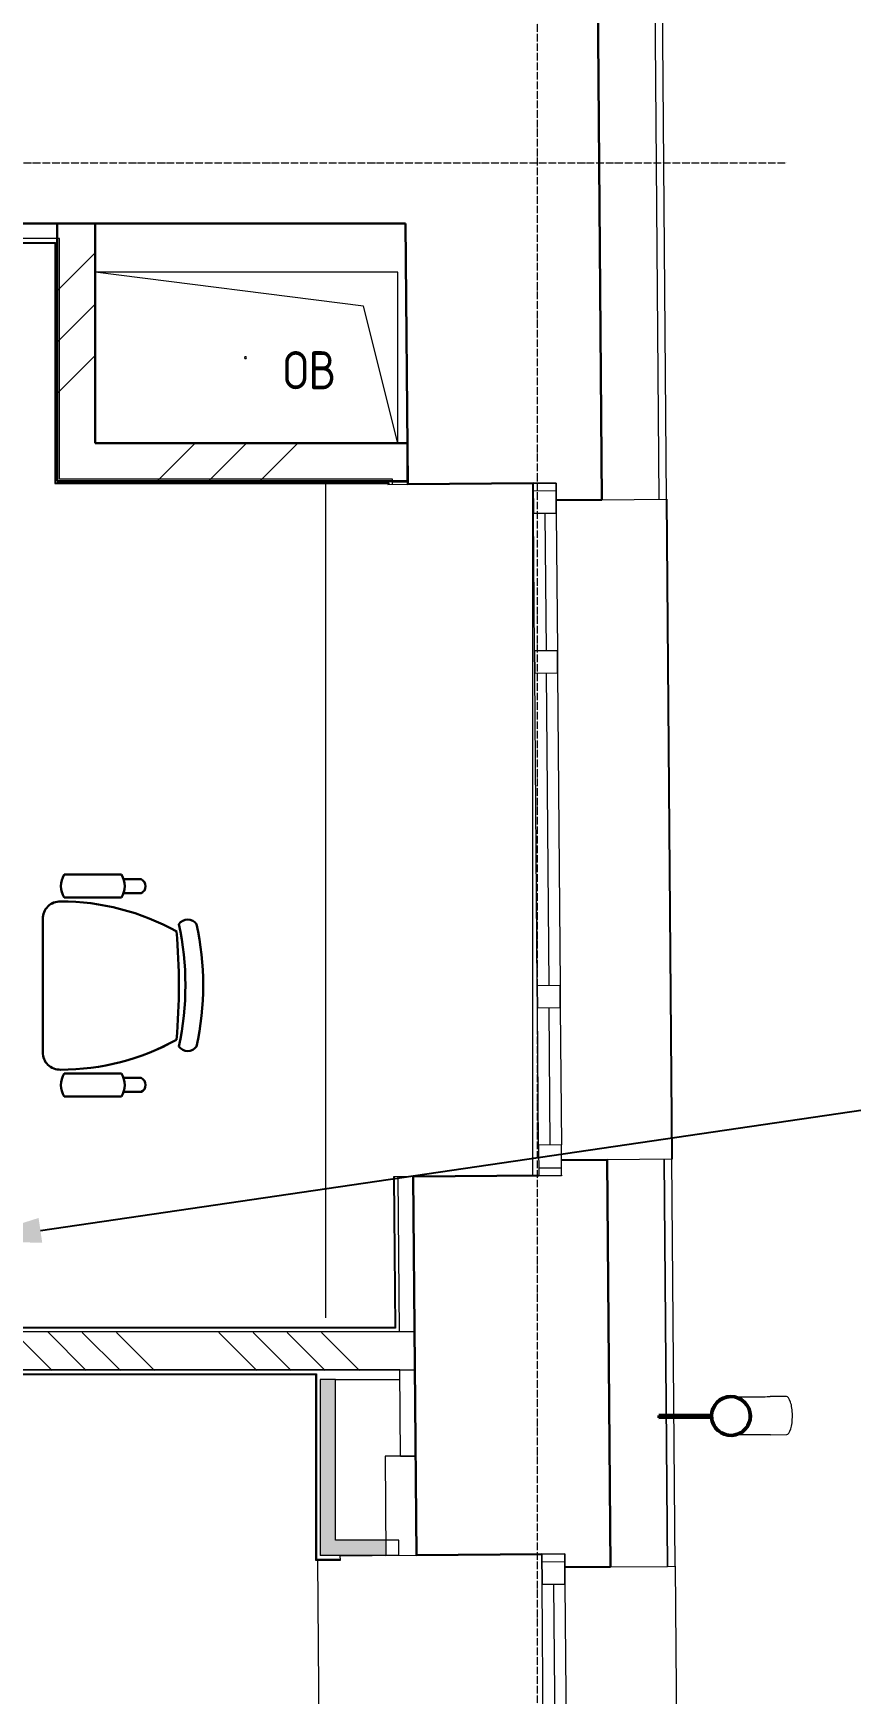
# Model space of a CAD drawing. Header units: millimetres. Extents: x -32 to 417638015, y -35 to 175284279.
# Drawn here: x 1090862 to 1093012, y 67989 to 72354 of the extents above; entities that cross this region are included whole.
import ezdxf
from ezdxf import colors
from ezdxf.entities.mleader import LeaderData, LeaderLine
from ezdxf.math import Vec2, Vec3

# ---------------------------------------------------------------- set-up
doc = ezdxf.new("R2010")
doc.units = ezdxf.units.MM
doc.linetypes.add('ADSK_Линия сетки', pattern=[25, 20, -2.5, 0, -2.5])
for name, color, linetype, lineweight in [('_ Окна', 7, 'Continuous', 9), ('_ЭМ_ТХобщее_слой', 7, 'Continuous', 30), ('Аннотация', 7, 'Continuous', 18), ('Обобщенные модели', 7, 'Continuous', 18), ('Окна', 7, 'Continuous', 9), ('Оси', 253, 'Continuous', 9), ('Перекрытие', 7, 'Continuous', 18), ('Стены внутренние', 7, 'Continuous', 18), ('Стены наружные', 7, 'Continuous', 18), ('Стены несущие', 7, 'Continuous', 30), ('Стены отделка', 7, 'Continuous', 30), ('Стены штриховка', 7, 'Continuous', 9), ('ШТРИХОВКА', 252, 'Continuous', 15)]:
    doc.layers.add(name, color=color, linetype=linetype, lineweight=lineweight)
doc.layers.add('_ЭМ_Надписи', color=7, linetype='Continuous')
doc.layers.add('ЭОМ_Лотки рабочие', color=5, linetype='Continuous')
doc.styles.add('GOST Common_4', font='GOST_Common.ttf', dxfattribs={"width": 0.9, "height": 200})
doc.styles.add('ЭОМ', font='isocpeur.ttf', dxfattribs={"width": 0.85, "height": 250})
pattern_1 = [(45, (507.34, 158.9), (-381.661, 381.661), []), (45, (642.3, 158.9), (0, 763.322), []), (45, (372.4, 158.9), (0, 763.322), [])]

# ---------------------------------------------------------------- blocks, each defined once
blk = doc.blocks.new('ТХ 3 этаж')
at = {"color": 8, "linetype": 'Continuous'}
for p, q in [((61774.5, 18414.2), (61623.3, 18414.2)), ((61825.9, 18402.2), (61780.2, 18402.2)), ((61774.5, 18354), (61623.3, 18354)), ((61825.8, 18365.5), (61780.1, 18365.5)), ((61567, 17947.5), (61567, 18297.7)), ((61774.5, 17891.2), (61623.3, 17891.2)), ((61825.8, 17879.8), (61780.1, 17879.8)), ((61774.5, 17831), (61623.3, 17831)), ((61825.9, 17843), (61780.2, 17843))]:
    blk.add_line(p, q, dxfattribs=at)
for centre, radius, start, end in [((61673.3, 18384.1), 58.4, 148.9512, 211.049), ((61724.4, 18384.1), 58.4, 328.9512, 31.049), ((61817.3, 18383.8), 20.2, 294.6646, 65.1045), ((61612.4, 18298.3), 45.4, 87.8134, 180.7481), ((61615.5, 17719.2), 624.5, 60.8941, 90.122), ((61948.2, 18268), 28.1, 34.2904, 145.7099), ((60163, 18123.3), 1761.9, 355.3454, 4.6062), ((61194.8, 18123.3), 747.5, 347.6022, 12.398), ((61241.3, 18123.3), 747.5, 347.6022, 12.398), ((61612.4, 17946.9), 45.4, 179.2521, 272.1865), ((61615.5, 18526), 624.5, 269.8785, 299.0932), ((61948.2, 17978.7), 28.1, 214.2917, 325.7085), ((61673.3, 17861.1), 58.4, 148.9512, 211.049), ((61724.4, 17861.1), 58.4, 328.9512, 31.049), ((61817.3, 17861.4), 20.2, 294.6646, 65.1045)]:
    blk.add_arc(centre, radius, start, end, dxfattribs=at)
blk = doc.blocks.new('План 3 этажа')
at = {"layer": 'Обобщенные модели', "lineweight": 9}
h = blk.add_hatch(dxfattribs=at)
h.set_pattern_fill('FP_14', color=8, angle=-89.536618, style=0, pattern_type=2)
h.set_pattern_definition([(45.00038, (507.34, 158.9), (-106.06672, 106.0653), [])])
h.paths.add_polyline_path([(56215.768, 17105.448), (56315.765, 17106.257), (56315.713, 17112.604), (56215.717, 17111.795), (56215.765, 17105.82)])
at = {"layer": 'Стены внутренние', "lineweight": 9}
h = blk.add_hatch(dxfattribs=at)
h.set_pattern_fill('FP_1', color=8, style=0, pattern_type=2)
h.set_pattern_definition(pattern_1)
h.paths.add_polyline_path([(54689.608, 19666.644), (54694.195, 19666.644), (54694.195, 20244.474), (54594.195, 20244.394), (54594.195, 19666.644)])
h = blk.add_hatch(dxfattribs=at)
h.set_pattern_fill('FP_1', color=8, style=0, pattern_type=2)
h.set_pattern_definition(pattern_1)
h.paths.add_polyline_path([(55515.032, 19566.644), (55515.032, 19666.644), (54594.195, 19666.644), (54594.195, 19566.644), (55510.358, 19566.644)])
at = {"layer": 'Стены внутренние'}
for points in [[(55308.724, 16783.194), (55325.75, 16783.194), (55325.75, 17205.838), (55285.75, 17205.838), (55285.75, 16783.194)], [(55308.724, 16743.194), (55458.671, 16743.487), (55458.349, 16783.194), (55285.75, 16783.194), (55285.75, 16743.194)]]:
    blk.add_hatch(color=8, dxfattribs=at).paths.add_polyline_path(points)
at = {"layer": 'Стены штриховка'}
h = blk.add_hatch(dxfattribs=at)
h.set_pattern_fill('ANSI34', color=8, scale=20, angle=90)
h.set_pattern_definition([(135, (58098.43, -6691.66), (-269.4077, -269.4077), []), (135, (58098.43, -6601.86), (-269.4077, -269.4077), []), (135, (58098.43, -6512.06), (-269.4077, -269.4077), []), (135, (58098.43, -6422.25), (-269.4077, -269.4077), [])])
h.paths.add_polyline_path([(55534.338, 17329.497), (49666.439, 17330.838), (49666.439, 17230.838), (55534.338, 17229.497)])
at = {"layer": '_ Окна', "color": 8, "lineweight": 18}
for p, q in [((55845.891, 19561.711), (55905.889, 19562.196)), ((55846.538, 19481.713), (55845.891, 19561.711)), ((55905.889, 19562.196), (55906.536, 19482.199)), ((55906.536, 19482.199), (55846.538, 19481.713)), ((55849.449, 19121.725), (55909.448, 19122.21)), ((55849.935, 19061.727), (55849.449, 19121.725)), ((55909.448, 19122.21), (55909.933, 19062.212)), ((55909.933, 19062.212), (55849.935, 19061.727)), ((55856.566, 18241.754), (55916.564, 18242.239)), ((55857.052, 18181.756), (55856.566, 18241.754)), ((55916.564, 18242.239), (55917.05, 18182.241)), ((55917.05, 18182.241), (55857.052, 18181.756)), ((55919.961, 17822.253), (55859.963, 17821.768)), ((55859.963, 17821.768), (55860.61, 17741.77)), ((55920.608, 17742.256), (55919.961, 17822.253)), ((55860.61, 17741.77), (55920.608, 17742.256)), ((55868.657, 16746.803), (55928.655, 16747.288)), ((55869.304, 16666.806), (55868.657, 16746.803)), ((55928.655, 16747.288), (55929.302, 16667.291)), ((55929.302, 16667.291), (55869.304, 16666.806))]:
    blk.add_line(p, q, dxfattribs=at)
at = {"layer": '_ Окна', "color": 8}
for p, q in [((55846.053, 19541.712), (55906.051, 19542.197)), ((55876.537, 19481.956), (55879.449, 19121.968)), ((55879.934, 19061.97), (55886.565, 18241.997)), ((55887.051, 18181.999), (55889.962, 17822.01)), ((55860.448, 17761.77), (55920.446, 17762.255)), ((55868.819, 16726.804), (55928.817, 16727.289)), ((55899.303, 16667.048), (55905.126, 15947.072))]:
    blk.add_line(p, q, dxfattribs=at)
at = {"layer": 'Обобщенные модели', "color": 8}
for p, q in [((55489.608, 20116.644), (54694.195, 20116.644)), ((55489.608, 20116.644), (54694.195, 20116.644)), ((55399.608, 20026.644), (54694.195, 20116.063)), ((55489.608, 19666.644), (55489.608, 20116.644)), ((55489.608, 19666.644), (55489.608, 20116.644)), ((55489.608, 19666.644), (55399.608, 20026.644)), ((56511.48, 17161.015), (56468.977, 17160.672)), ((56315.699, 17114.43), (56175.703, 17113.298)), ((56175.784, 17103.298), (56315.78, 17104.431)), ((56469.786, 17060.675), (56512.289, 17061.019))]:
    blk.add_line(p, q, dxfattribs=at)
at = {"layer": 'Обобщенные модели', "color": 8, "lineweight": 40}
for p, q in [((56315.713, 17112.604), (56175.718, 17111.472)), ((56175.718, 17111.472), (56175.769, 17105.125)), ((56315.765, 17106.257), (56315.713, 17112.604)), ((56175.769, 17105.125), (56315.765, 17106.257))]:
    blk.add_line(p, q, dxfattribs=at)
at = {"layer": 'Обобщенные модели', "color": 8, "flags": 128}
for points in [[(56378.35, 17159.939), (56379.62, 17159.949), (56382.283, 17159.97), (56385.16, 17159.994), (56388.244, 17160.019), (56391.532, 17160.045), (56395.018, 17160.073), (56398.696, 17160.103), (56402.561, 17160.134), (56406.606, 17160.167), (56410.826, 17160.201), (56415.212, 17160.237), (56419.759, 17160.273), (56424.458, 17160.311), (56429.303, 17160.351), (56434.285, 17160.391), (56439.398, 17160.432), (56444.631, 17160.475), (56449.978, 17160.518), (56455.429, 17160.562), (56460.976, 17160.607), (56466.61, 17160.652), (56468.977, 17160.672)], [(56469.786, 17060.675), (56464.118, 17060.629), (56458.534, 17060.584), (56453.042, 17060.539), (56447.651, 17060.496), (56442.369, 17060.453), (56437.205, 17060.411), (56432.168, 17060.371), (56427.265, 17060.331), (56422.504, 17060.292), (56417.893, 17060.255), (56413.439, 17060.219), (56409.149, 17060.184), (56405.031, 17060.151), (56401.09, 17060.119), (56397.333, 17060.089), (56393.767, 17060.06), (56390.396, 17060.033), (56387.226, 17060.007), (56384.263, 17059.983), (56381.51, 17059.961), (56379.158, 17059.942)]]:
    blk.add_lwpolyline(points, dxfattribs=at)
at = {"layer": 'Обобщенные модели', "color": 8}
for start, end in [(0, 180), (60, 180), (180, 0), (180, 285), (15, 30)]:
    blk.add_arc((55089.608, 19891.644), 2.5, start, end, dxfattribs=at)
at = {"layer": 'Обобщенные модели', "color": 8, "lineweight": 40}
for radius, start, end in [(52, 0.463382, 180.463382), (50, 0.463382, 180.463382), (50, 0.463382, 180.463382), (52, 180.463382, 184.088384), (52, 184.567936, 0.463382), (50, 180.463382, 0.463382), (50, 180.463382, 0.463382)]:
    blk.add_arc((56365.737, 17109.835), radius, start, end, dxfattribs=at)
at = {"layer": 'Обобщенные модели', "color": 8}
for start_param, end_param in [(4.71238898, 6.28318531), (3.14159265, 4.71238898)]:
    blk.add_ellipse((56511.884, 17111.017), major_axis=(-0.404, 49.998), ratio=0.30901699, start_param=start_param, end_param=end_param, dxfattribs=at)
at = {"layer": 'Окна', "color": 8}
for p, q in [((55905.889, 19562.196), (55845.891, 19561.711)), ((55845.891, 19561.711), (55846.538, 19481.713)), ((55906.536, 19482.199), (55905.889, 19562.196)), ((55849.449, 19121.725), (55846.538, 19481.713)), ((55906.536, 19482.199), (55909.448, 19122.21)), ((55849.449, 19121.725), (55849.935, 19061.727)), ((55909.933, 19062.212), (55909.448, 19122.21)), ((55856.566, 18241.754), (55849.935, 19061.727)), ((55909.933, 19062.212), (55916.564, 18242.239)), ((55856.566, 18241.754), (55857.052, 18181.756)), ((55917.05, 18182.241), (55916.564, 18242.239)), ((55859.963, 17821.768), (55857.052, 18181.756)), ((55917.05, 18182.241), (55919.961, 17822.253)), ((55859.963, 17821.768), (55860.61, 17741.77)), ((55920.608, 17742.256), (55919.961, 17822.253)), ((55860.61, 17741.77), (55920.608, 17742.256)), ((55928.655, 16747.288), (55868.657, 16746.803)), ((55868.657, 16746.803), (55869.304, 16666.806)), ((55929.302, 16667.291), (55928.655, 16747.288)), ((55875.127, 15946.829), (55869.304, 16666.806)), ((55929.302, 16667.291), (55935.125, 15947.314))]:
    blk.add_line(p, q, dxfattribs=at)
at = {"layer": 'Оси', "color": 8, "linetype": 'ADSK_Линия сетки'}
for p, q in [((55856.908, -3523.688), (55856.908, 43515.246)), ((-10051.774, 20403.902), (56512.196, 20403.902))]:
    blk.add_line(p, q, dxfattribs=at)
at = {"layer": 'Перекрытие', "color": 8}
for p, q in [((55510.415, 20244.394), (54694.195, 20244.394)), ((55299.537, 19560.644), (55299.537, 17367.775)), ((55844.672, 17741.447), (55844.672, 19561.701)), ((55493.719, 17737.92), (55508.225, 17737.92)), ((55278.764, 16731.194), (55300.691, 14020.087))]:
    blk.add_line(p, q, dxfattribs=at)
at = {"layer": 'Стены наружные', "color": 8}
for p, q in [((56195.933, 19519.54), (56196.933, 19519.549)), ((56209.93, 17784.597), (56195.933, 19519.54)), ((56196.243, 19519.543), (56210.275, 17784.6)), ((56196.933, 19519.549), (56210.93, 17784.605)), ((56210.93, 17784.605), (56209.93, 17784.597)), ((56218.929, 16714.635), (56225.48, 15904.661))]:
    blk.add_line(p, q, dxfattribs=at)
at = {"layer": 'Стены несущие', "color": 8}
for p, q in [((56006.556, 21953.087), (56026.249, 19518.168)), ((49666.439, 20244.474), (55510.358, 20244.474)), ((54594.195, 20244.474), (54594.195, 19566.644)), ((54694.195, 19666.644), (54694.195, 20244.474)), ((55510.358, 20244.474), (55515.902, 19559.042)), ((55515.032, 19666.644), (54694.195, 19666.644)), ((55515.032, 19566.644), (55515.032, 19666.644)), ((54594.195, 19566.644), (55515.032, 19566.644)), ((55515.902, 19559.042), (55845.891, 19561.711)), ((55906.253, 19517.198), (56026.249, 19518.168)), ((56040.281, 17783.225), (55920.285, 17782.254)), ((56040.281, 17783.225), (56048.934, 16713.26)), ((55860.61, 17741.77), (55530.621, 17739.102)), ((55538.668, 16744.134), (55530.621, 17739.102)), ((55920.616, 17741.256), (55920.608, 17742.256)), ((55538.668, 16744.134), (55868.657, 16746.803)), ((55928.938, 16712.289), (56048.934, 16713.26))]:
    blk.add_line(p, q, dxfattribs=at)
at = {"layer": 'Стены отделка', "color": 8, "lineweight": 9}
for p, q in [((56196.243, 19519.543), (56176.551, 21954.462)), ((54600.195, 20204.474), (49682.343, 20204.474)), ((49698.439, 20192.474), (54588.195, 20192.474)), ((54588.195, 20192.474), (54588.195, 19562.644)), ((54600.195, 19572.644), (54600.195, 20204.474)), ((54590.195, 19560.644), (55463.887, 19560.644)), ((55475.79, 19572.644), (54600.195, 19572.644)), ((55463.887, 19560.644), (55463.904, 19558.621)), ((55463.904, 19558.621), (55515.902, 19559.042)), ((55475.903, 19558.719), (55475.79, 19572.644)), ((55515.858, 19564.437), (55475.859, 19564.113)), ((56026.249, 19518.168), (56196.243, 19519.543)), ((56210.275, 17784.6), (56040.281, 17783.225)), ((56218.929, 16714.635), (56210.275, 17784.6)), ((55530.621, 17739.102), (55478.623, 17738.681)), ((55478.623, 17738.681), (55481.648, 17342.838)), ((55493.922, 17330.838), (55490.622, 17738.778)), ((55481.648, 17342.838), (49698.439, 17342.838)), ((55533.923, 17330.838), (49790.19, 17330.838)), ((49790.19, 17230.838), (55534.732, 17230.838)), ((50311.439, 17218.838), (55273.75, 17218.838)), ((55273.75, 17218.838), (55273.75, 16733.194)), ((55285.75, 17205.838), (55285.75, 16743.194)), ((55325.75, 17205.838), (55494.933, 17205.838)), ((55325.75, 16783.194), (55325.75, 17205.838)), ((55496.563, 17004.197), (55494.73, 17230.838)), ((55494.827, 17218.838), (55494.933, 17218.838)), ((55494.933, 17205.838), (55494.933, 17230.838)), ((55536.561, 17004.617), (55456.564, 17003.97)), ((55456.564, 17003.97), (55458.671, 16743.487)), ((55496.563, 17004.197), (55536.562, 17004.521)), ((55492.466, 16783.194), (55325.75, 16783.194)), ((55492.466, 16743.194), (55492.466, 16783.194)), ((55275.75, 16731.194), (55338.766, 16731.194)), ((55492.466, 16743.194), (55285.75, 16743.194)), ((55338.675, 16742.517), (55422.466, 16743.194)), ((55338.766, 16731.194), (55338.675, 16742.517)), ((55458.671, 16743.487), (55538.668, 16744.134)), ((56048.934, 16713.26), (56198.929, 16714.473)), ((56198.929, 16714.473), (56218.929, 16714.635))]:
    blk.add_line(p, q, dxfattribs=at)
at = {"layer": 'Стены штриховка', "color": 8}
for p, q in [((56156.551, 21954.3), (56176.244, 19519.381)), ((49696.439, 20194.474), (54590.195, 20194.474)), ((54590.195, 20194.474), (54590.195, 19560.644)), ((54588.195, 19562.644), (55465.871, 19562.644)), ((54588.195, 19562.644), (54588.195, 19560.644)), ((54588.195, 19560.644), (54590.195, 19560.644)), ((55465.871, 19562.644), (55465.903, 19558.638)), ((56190.276, 17784.438), (56198.929, 16714.473)), ((56198.929, 16714.473), (56190.284, 17783.438)), ((55480.623, 17738.697), (55483.654, 17340.838)), ((55494.933, 17330.838), (49666.439, 17330.838)), ((55483.655, 17340.789), (49696.426, 17340.838)), ((55494.933, 17230.838), (49666.439, 17230.838)), ((50311.439, 17220.838), (55275.75, 17220.838)), ((55275.75, 17220.838), (55275.75, 16731.194)), ((55325.75, 17205.838), (55285.75, 17205.838)), ((55494.811, 17220.838), (55494.933, 17220.838)), ((55273.75, 16733.194), (55338.75, 16733.194)), ((55273.75, 16733.194), (55273.75, 16731.194)), ((55273.75, 16731.194), (55275.75, 16731.194))]:
    blk.add_line(p, q, dxfattribs=at)
at = {"layer": 'ЭОМ_Лотки рабочие'}
blk.add_blockref('ТХ 3 этаж', (-7010.895, 118.542), dxfattribs=at)
at = {"layer": 'Аннотация', "color": 8, "lineweight": 9, "insert": (55187.918, 19908.692), "char_height": 100, "width": 156.348, "attachment_point": 1, "line_spacing_factor": 1.022766, "style": 'GOST Common_4'}
blk.add_mtext('\\pxt3.6,7.2,10.8,14.4,18,21.6,25.2,28.8,32.4,36,39.6,43.2,46.8,50.4,54,57.6,61.2,64.8,68.4,72,75.6,79.2,82.8,86.4,90,93.6,97.2,100.8,104.4,108,111.6,115.2;{ОВ}', dxfattribs=at)
blk = doc.blocks.new('_ЭМ_ТХ2_3 этаж_нов')
at = {"color": 8, "linetype": 'Continuous'}
for p, q in [((60756.6, 18378.9), (60605.5, 18378.9)), ((60808.1, 18366.8), (60762.4, 18366.8)), ((60756.6, 18318.6), (60605.5, 18318.6)), ((60808, 18330.1), (60762.3, 18330.1)), ((60549.2, 17912.2), (60549.2, 18262.3)), ((60756.6, 17855.9), (60605.5, 17855.9)), ((60808, 17844.4), (60762.3, 17844.4)), ((60756.6, 17795.6), (60605.5, 17795.6)), ((60808.1, 17807.7), (60762.4, 17807.7))]:
    blk.add_line(p, q, dxfattribs=at)
for centre, radius, start, end in [((60655.5, 18348.7), 58.4, 148.9512, 211.049), ((60706.6, 18348.7), 58.4, 328.9512, 31.049), ((60799.5, 18348.5), 20.2, 294.6646, 65.1045), ((60594.6, 18262.9), 45.4, 87.8134, 180.7481), ((60597.7, 17683.9), 624.5, 60.8941, 90.122), ((60930.4, 18232.6), 28.1, 34.2904, 145.7099), ((60177, 18088), 747.5, 347.6022, 12.398), ((60223.5, 18088), 747.5, 347.6022, 12.398), ((59145.2, 18088), 1761.9, 355.3454, 4.6062), ((60597.7, 18490.7), 624.5, 269.8785, 299.0932), ((60594.6, 17911.6), 45.4, 179.2521, 272.1865), ((60930.4, 17943.3), 28.1, 214.2917, 325.7085), ((60655.5, 17825.8), 58.4, 148.9512, 211.049), ((60706.6, 17825.8), 58.4, 328.9512, 31.049), ((60799.5, 17826.1), 20.2, 294.6646, 65.1045)]:
    blk.add_arc(centre, radius, start, end, dxfattribs=at)

msp = doc.modelspace()

# ---------------------------------------------------------------- block references
at = {"layer": '_ЭМ_ТХобщее_слой', "lineweight": 50}
msp.add_blockref('_ЭМ_ТХ2_3 этаж_нов', (1030337.8, 51763.2), dxfattribs=at)
at = {"layer": 'ШТРИХОВКА'}
msp.add_blockref('План 3 этажа', (1036330.9, 51609.3), dxfattribs=at)

# ---------------------------------------------------------------- leaders
at = {"layer": '_ЭМ_Надписи', "color": 7, "ltscale": 5}
ml = msp.add_multileader_mtext('Standard', dxfattribs=at)
ml.set_content('{\\fGOST Common|b0|i0|c0|p34;\\W0.9;\\C256;3\\fGOST Common|b0|i0|c204|p34;ЩРС\\fGOST Common|b0|i0|c0|p34;-2\\fISOCPEUR|b0|i0|c204|p34;\\W0.85; Гр.4\\P\\W1;\\C0;Раб.место учителя, Моноблок}', color=1, style='ЭОМ')
ml.set_leader_properties()
ml.build(insert=Vec2(0, 0))
ml.multileader.update_dxf_attribs({"text_left_attachment_type": 6, "text_right_attachment_type": 6, "dogleg_length": 0, "arrow_head_size": 200})
ctx = ml.context
ctx.base_point, ctx.char_height, ctx.arrow_head_size, ctx.landing_gap_size, ctx.plane_origin = Vec3(1096081.6, 69969.5, -64.3), 250, 200, 0, Vec3(1068072, 77686.9, -64.3)
ctx.left_attachment, ctx.right_attachment = 6, 6
notes = []
notes.append((ctx, [(0, (1, 1, 0), (1096081.6, 69969.5, -64.3), (1, 0), 0, [(0, [(1090683.1, 69178.1, -64.3)], 0, [])])]))
ctx.mtext.insert, ctx.mtext.width, ctx.mtext.defined_height, ctx.mtext.flow_direction = Vec3(1096081.6, 70269.5, -64.3), 2073.809, 545.6, 5
for ctx, leaders in notes:
    for number, flags, end, landing, length, lines in leaders:
        leader = LeaderData()
        leader.index, (leader.has_last_leader_line, leader.has_dogleg_vector, leader.attachment_direction) = number, flags
        leader.last_leader_point, leader.dogleg_vector, leader.dogleg_length = Vec3(end), Vec3(landing), length
        for number, points, colour, breaks in lines:
            line = LeaderLine()
            line.index, line.vertices, line.color, line.breaks = number, Vec3.list(points), colors.encode_raw_color(colour), breaks
            leader.lines.append(line)
        ctx.leaders.append(leader)

doc.saveas('drawing.dxf')
